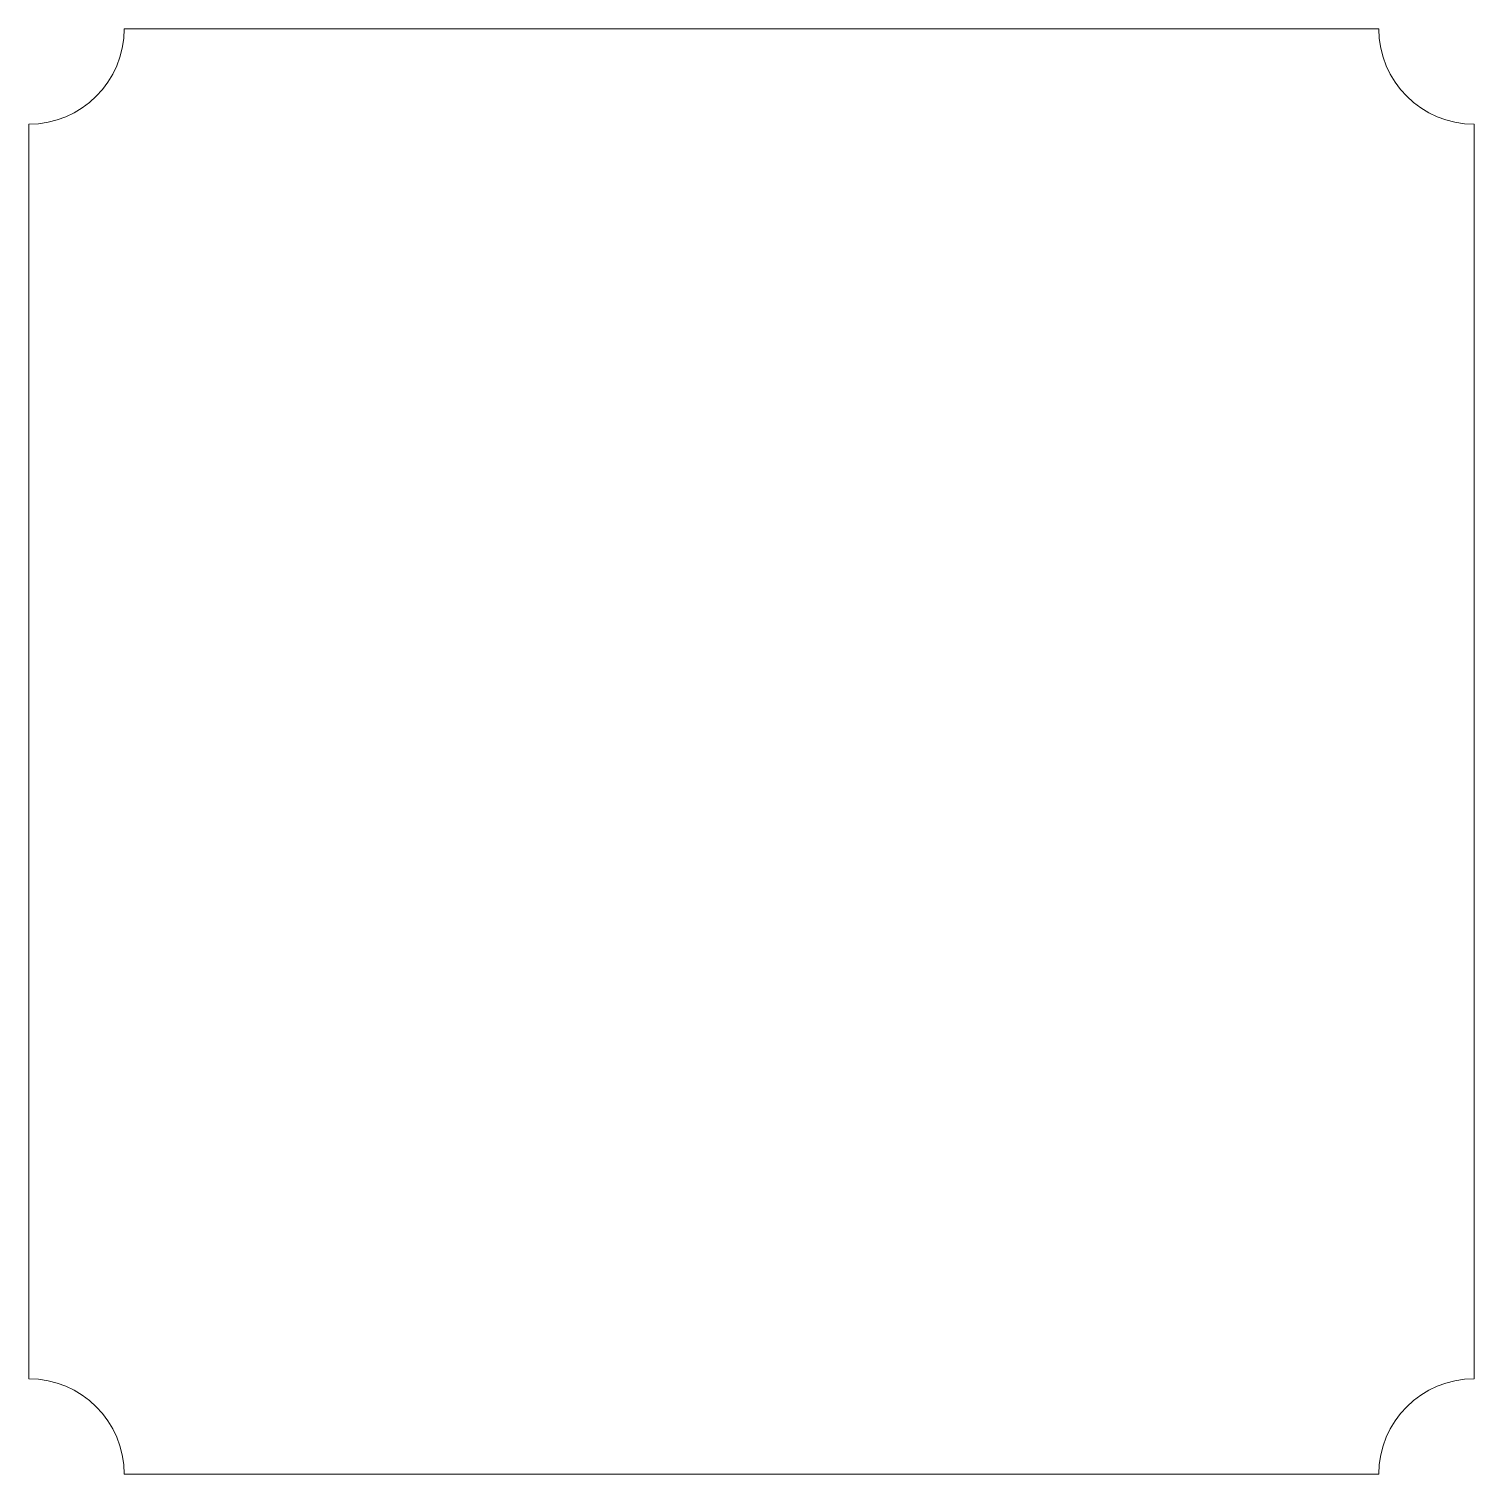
# Model space of a CAD drawing. Header units: millimetres. Extents: x 0 to 45.5, y -45.5 to 0.
import ezdxf

# ---------------------------------------------------------------- set-up
doc = ezdxf.new("R2010")
doc.units = ezdxf.units.MM

msp = doc.modelspace()

# ---------------------------------------------------------------- linework, layer by layer
at = {"color": 7, "linetype": 'Continuous', "lineweight": 15}
for p, q in [((3, 0), (42.5, 0)), ((0, -3), (0, -42.5)), ((45.5, -3), (45.5, -42.5)), ((3, -45.5), (42.5, -45.5))]:
    msp.add_line(p, q, dxfattribs=at)
for centre, start, end in [((0, 0), 270, 0), ((45.5, 0), 180, 270), ((0, -45.5), 0, 90), ((45.5, -45.5), 90, 180)]:
    msp.add_arc(centre, 3, start, end, dxfattribs=at)

doc.saveas('drawing.dxf')
